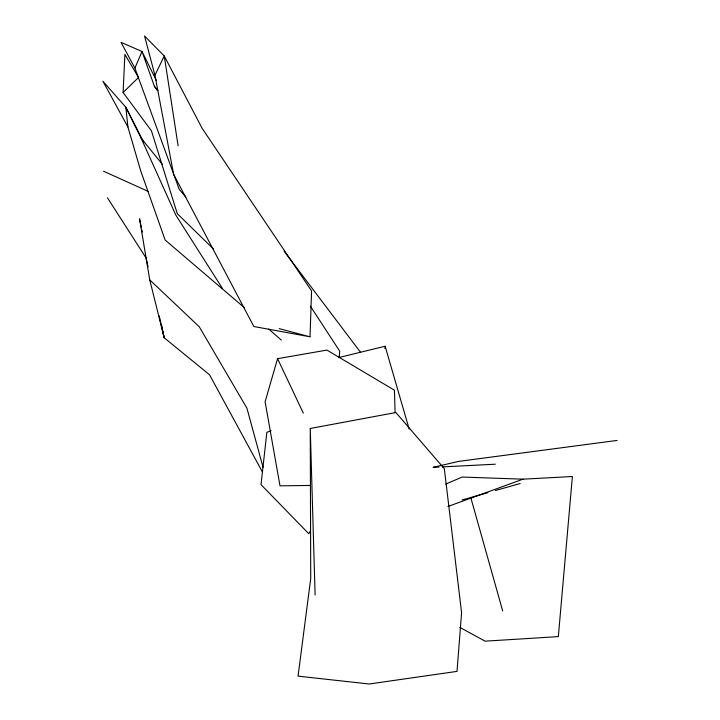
<?xml version="1.0" encoding="UTF-8"?>
<svg xmlns="http://www.w3.org/2000/svg" width="720" height="720" viewBox="0 0 720 720"><rect width="100%" height="100%" fill="white"/><g stroke="black" fill="none" stroke-linecap="round" stroke-linejoin="round"><path stroke-width="1.08" d="M310.014 336.807L311.571 290.934L202.158 128.367L164.259 55.998L144.54 36L154.935 75.222L173.646 174.384L253.836 326.511L310.014 336.807L279.171 328.635M123.102 92.502L124.884 54.432L138.537 77.481L123.102 92.502L151.452 130.842L177.273 213.633L213.327 248.886M339.147 357.75L339.741 351.207L310.392 306.189M384.867 348.48L385.146 346.248L339.3 357.417M395.118 412.623L394.434 390.195L326.916 350.082L277.569 358.677L265.104 401.715L279.99 485.829L310.158 485.469M134.901 68.067L142.029 51.489L121.005 42.309L134.901 68.067L179.262 189.396L185.823 197.1M154.935 75.222L164.259 55.998L178.119 145.881M310.455 530.829L308.808 533.754L261.018 484.641L266.859 432.306L271.08 430.785M445.761 484.065L462.186 477.054L522.999 479.169L572.382 476.514L558.333 636.615L485.127 641.169L459.855 627.399M447.939 506.484L522.999 479.169M462.069 499.968L487.89 492.66M495.423 490.527L520.173 483.525M310.248 428.472L395.865 412.524L444.321 468.693L461.592 612.684L457.011 671.382L369.198 684L298.062 676.143L310.725 578.502L310.248 428.472L315.108 594.972M617.094 440.433L458.478 461.412L433.08 467.343L438.966 467.064M442.287 466.893L495.333 464.202M103.563 171.234L148.401 191.484M244.305 307.611L165.159 240.048L140.715 170.892L127.926 127.017L125.82 107.235L102.906 81.216L127.926 127.017M268.713 329.04L281.34 340.119M141.381 227.61L139.554 218.799L149.742 279.873L199.287 326.799L246.924 408.168L263.034 467.226M156.357 80.55L142.029 51.489L154.377 86.247L157.932 90.549M143.595 141.957L125.82 107.235L141.174 138.276L162.279 164.205M284.04 251.127L360.486 352.242M154.377 86.247L156.897 89.973M107.433 197.766L146.061 257.967L148.041 266.715M222.417 288.396L175.806 215.064L141.174 138.276M262.512 472.158L209.511 374.742L164.178 337.761L149.742 279.873M277.569 358.677L303.327 413.145M385.146 346.248L409.167 429.093M470.934 498.123L502.677 610.92M159.21 315.9L164.178 337.761L161.442 324.549M141.831 229.815L142.29 232.02"/></g></svg>
